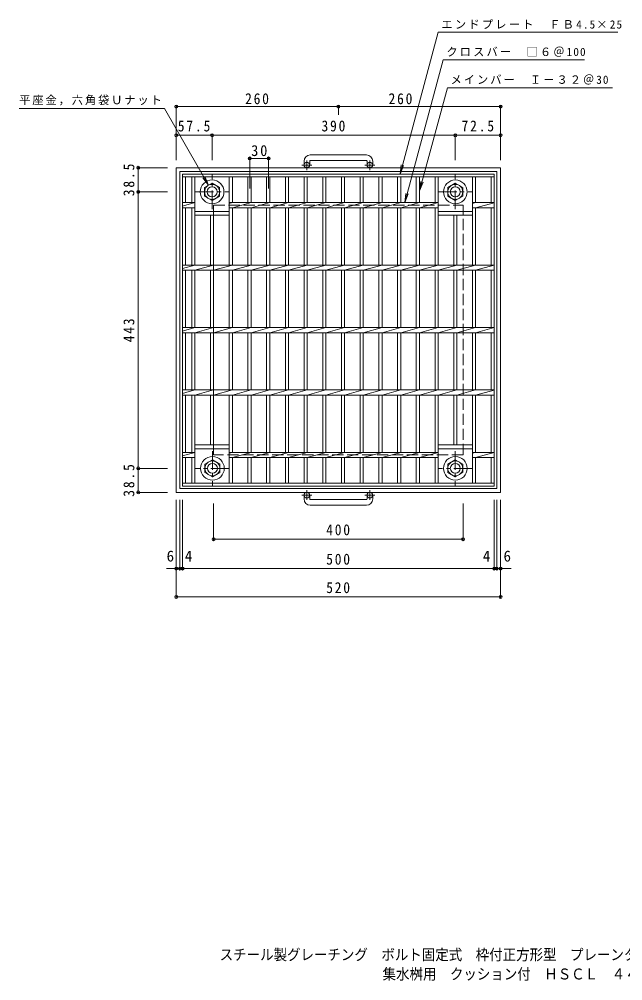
# Model space of a CAD drawing. Units: millimetres at full size, sheet at 1:6. Extents: x -834 to 1068, y -824 to 717.
# Drawn here: x -834 to 134, y -824 to 717 of the extents above; entities that cross this region are included whole.
import ezdxf
from ezdxf.enums import TextEntityAlignment as Align

# ---------------------------------------------------------------- set-up
doc = ezdxf.new("R2010")
doc.units = ezdxf.units.MM
doc.header["$LTSCALE"] = 6
doc.header["$PDMODE"] = 32
doc.header["$PDSIZE"] = 4.8
doc.linetypes.add('CHAIN1', pattern=[8, 5, -1, 1, -1])
doc.linetypes.add('DASHED3', pattern=[4, 3, -1])
for name, color, linetype, lineweight in [('E-1', 2, 'Continuous', 9), ('E-2', 3, 'Continuous', 9), ('E-4', 7, 'Continuous', 9), ('E-5', 7, 'Continuous', 9)]:
    doc.layers.add(name, color=color, linetype=linetype, lineweight=lineweight)
doc.layers.add('F-5_F-5ﾚｲﾔ', color=2, linetype='Continuous')
doc.styles.add('ＭＳ ゴシック', font='')
doc.styles.get('ＭＳ ゴシック').set_extended_font_data('MS Gothic')

msp = doc.modelspace()

# ---------------------------------------------------------------- linework, layer by layer
at = {"layer": 'E-1'}
for p, q in [((-277.287, 499.046), (-367.287, 499.046)), ((-62.287, 478.447), (-582.287, 478.447)), ((-582.287, -41.554), (-582.287, 478.447)), ((-377.287, 489.047), (-377.287, 482.947)), ((-368.288, 489.047), (-368.288, 482.947)), ((-367.287, 490.047), (-277.287, 490.047)), ((-276.287, 489.047), (-276.287, 482.947)), ((-267.287, 489.047), (-267.287, 482.947)), ((-62.287, -41.554), (-62.287, 478.447)), ((-68.287, 472.447), (-576.287, 472.447)), ((-576.287, -35.553), (-576.287, 472.447)), ((-68.287, 472.447), (-68.287, -35.553)), ((-62.287, -41.554), (-582.287, -41.554)), ((-576.287, -35.553), (-68.287, -35.553)), ((-377.287, -52.154), (-377.287, -46.053)), ((-368.288, -52.154), (-368.288, -46.053)), ((-276.287, -52.154), (-276.287, -46.053)), ((-267.287, -52.154), (-267.287, -46.053)), ((-367.287, -53.154), (-277.287, -53.154)), ((-277.287, -62.154), (-367.287, -62.154))]:
    msp.add_line(p, q, dxfattribs=at)
at = {"layer": 'E-1', "linetype": 'CHAIN1'}
for p, q in [((-364.624, 482.947), (-381.031, 482.947)), ((-372.787, 474.839), (-372.787, 490.437)), ((-263.624, 482.947), (-280.031, 482.947)), ((-271.787, 474.839), (-271.787, 490.437)), ((-524.788, 412.31), (-524.788, 467.584)), ((-134.787, 412.31), (-134.787, 467.584)), ((-552.424, 439.947), (-497.151, 439.947)), ((-162.424, 439.947), (-107.15, 439.947)), ((-524.287, 24.583), (-524.287, -30.69)), ((-134.787, 24.583), (-134.787, -30.69)), ((-496.651, -3.054), (-551.924, -3.054)), ((-107.151, -3.054), (-162.424, -3.054)), ((-364.624, -46.053), (-381.031, -46.053)), ((-372.787, -37.947), (-372.787, -53.543)), ((-263.624, -46.053), (-280.031, -46.053)), ((-271.787, -37.947), (-271.787, -53.543))]:
    msp.add_line(p, q, dxfattribs=at)
at = {"layer": 'E-1', "linetype": 'DASHED3'}
for p, q in [((-522.287, 418.446), (-122.287, 418.446)), ((-522.287, 18.447), (-522.287, 418.446)), ((-122.287, 18.447), (-122.287, 418.446)), ((-122.287, 18.447), (-522.287, 18.447))]:
    msp.add_line(p, q, dxfattribs=at)
at = {"layer": 'E-1'}
for points in [[(-512.787, 446.874), (-512.787, 433.018), (-524.788, 426.089), (-536.787, 433.018), (-536.787, 446.874), (-524.788, 453.803)], [(-122.787, 446.874), (-122.787, 433.018), (-134.787, 426.089), (-146.787, 433.018), (-146.787, 446.874), (-134.787, 453.803)], [(-536.288, -9.981), (-536.288, 3.875), (-524.287, 10.804), (-512.288, 3.875), (-512.288, -9.981), (-524.287, -16.91)], [(-146.787, -9.981), (-146.787, 3.875), (-134.787, 10.804), (-122.787, 3.875), (-122.787, -9.981), (-134.787, -16.91)]]:
    msp.add_lwpolyline(points, close=True, dxfattribs=at)
for centre, radius in [((-372.787, 482.947), 4.5), ((-271.787, 482.947), 4.5), ((-524.788, 439.947), 19), ((-524.788, 439.947), 12), ((-524.788, 439.947), 8), ((-134.787, 439.947), 19), ((-134.787, 439.947), 12), ((-134.787, 439.947), 8), ((-524.287, -3.054), 19), ((-134.787, -3.054), 19), ((-524.287, -3.054), 12), ((-524.287, -3.054), 8), ((-134.787, -3.054), 12), ((-134.787, -3.054), 8), ((-372.787, -46.053), 4.5), ((-271.787, -46.053), 4.5)]:
    msp.add_circle(centre, radius, dxfattribs=at)
for centre, radius, start, end in [((-367.287, 489.047), 10, 90, 180), ((-277.287, 489.047), 10, 0, 90), ((-367.287, 489.047), 1, 90, 180), ((-277.287, 489.047), 1, 0, 90), ((-367.287, -52.154), 10, 180, 270), ((-367.287, -52.154), 1, 180, 270), ((-277.287, -52.154), 10, 270, 0), ((-277.287, -52.154), 1, 270, 0)]:
    msp.add_arc(centre, radius, start, end, dxfattribs=at)
at = {"layer": 'E-2'}
for p, q in [((-572.287, -31.553), (-572.287, 468.447)), ((-572.287, 468.447), (-72.287, 468.447)), ((-572.287, 463.947), (-72.287, 463.947)), ((-567.287, 422.686), (-567.287, 463.947)), ((-557.287, 463.947), (-557.287, 422.686)), ((-552.288, 463.947), (-552.288, 322.686)), ((-497.287, 463.947), (-497.287, 322.686)), ((-492.287, 463.947), (-492.287, 422.686)), ((-467.287, 463.947), (-467.287, 422.686)), ((-462.287, 463.947), (-462.287, 422.686)), ((-437.287, 463.947), (-437.287, 422.686)), ((-432.287, 463.947), (-432.287, 422.686)), ((-407.286, 463.947), (-407.286, 422.686)), ((-402.287, 463.947), (-402.287, 422.686)), ((-377.287, 463.947), (-377.287, 422.686)), ((-372.288, 463.947), (-372.288, 422.686)), ((-347.287, 463.947), (-347.287, 422.686)), ((-342.288, 463.947), (-342.288, 422.686)), ((-317.287, 463.947), (-317.287, 422.686)), ((-312.287, 463.947), (-312.287, 422.686)), ((-287.287, 463.947), (-287.287, 422.686)), ((-282.287, 463.947), (-282.287, 422.686)), ((-257.287, 463.947), (-257.287, 422.686)), ((-252.287, 463.947), (-252.287, 422.686)), ((-227.287, 463.947), (-227.287, 422.686)), ((-222.288, 463.947), (-222.288, 422.686)), ((-197.287, 463.947), (-197.287, 422.686)), ((-192.287, 463.947), (-192.287, 422.686)), ((-167.287, 463.947), (-167.287, 422.686)), ((-162.287, 463.947), (-162.287, 322.686)), ((-107.287, 463.947), (-107.287, 322.686)), ((-102.287, 463.947), (-102.287, 422.686)), ((-77.287, 422.686), (-77.287, 463.947)), ((-72.287, 468.447), (-72.287, -31.553)), ((-572.287, 422.686), (-552.288, 422.686)), ((-552.288, 422.686), (-572.287, 416.892)), ((-497.287, 422.686), (-162.287, 422.686)), ((-492.287, 422.686), (-497.287, 421.273)), ((-462.287, 422.686), (-492.287, 414.207)), ((-432.287, 422.686), (-462.287, 414.207)), ((-402.287, 422.686), (-432.287, 414.207)), ((-372.287, 422.686), (-402.287, 414.207)), ((-342.287, 422.686), (-372.288, 414.207)), ((-312.287, 422.686), (-342.288, 414.207)), ((-282.287, 422.686), (-312.287, 414.207)), ((-252.287, 422.686), (-282.287, 414.207)), ((-222.288, 422.686), (-252.287, 414.207)), ((-192.287, 422.686), (-222.288, 414.207)), ((-162.287, 422.686), (-192.287, 414.207)), ((-102.287, 422.686), (-107.287, 421.273)), ((-107.287, 422.686), (-72.287, 422.686)), ((-72.287, 422.545), (-102.287, 414.207)), ((-572.287, 414.207), (-552.288, 414.207)), ((-567.287, 322.686), (-567.287, 414.207)), ((-557.287, 414.207), (-557.287, 322.686)), ((-552.288, 408.446), (-497.287, 408.446)), ((-552.288, 402.447), (-497.287, 402.447)), ((-527.287, 402.447), (-527.287, 322.686)), ((-522.287, 402.447), (-522.287, 322.686)), ((-497.287, 414.207), (-162.287, 414.207)), ((-492.287, 414.207), (-492.287, 322.686)), ((-467.287, 414.207), (-467.287, 322.686)), ((-462.287, 414.207), (-462.287, 322.686)), ((-437.287, 414.207), (-437.287, 322.686)), ((-432.287, 414.207), (-432.287, 322.686)), ((-407.286, 414.207), (-407.286, 322.686)), ((-402.287, 414.207), (-402.287, 322.686)), ((-377.287, 414.207), (-377.287, 322.686)), ((-372.288, 414.207), (-372.288, 322.686)), ((-347.287, 414.207), (-347.287, 322.686)), ((-342.288, 414.207), (-342.288, 322.686)), ((-317.287, 414.207), (-317.287, 322.686)), ((-312.287, 414.207), (-312.287, 322.686)), ((-287.287, 414.207), (-287.287, 322.686)), ((-282.287, 414.207), (-282.287, 322.686)), ((-257.287, 414.207), (-257.287, 322.686)), ((-252.287, 414.207), (-252.287, 322.686)), ((-227.287, 414.207), (-227.287, 322.686)), ((-222.288, 414.207), (-222.288, 322.686)), ((-197.287, 414.207), (-197.287, 322.686)), ((-192.287, 414.207), (-192.287, 322.686)), ((-167.287, 414.207), (-167.287, 322.686)), ((-107.287, 408.446), (-162.287, 408.446)), ((-107.287, 402.447), (-162.287, 402.447)), ((-137.287, 402.447), (-137.287, 322.686)), ((-132.288, 402.447), (-132.288, 322.686)), ((-107.287, 414.207), (-72.287, 414.207)), ((-102.287, 414.207), (-102.287, 322.686)), ((-77.287, 414.207), (-77.287, 322.686)), ((-572.287, 322.686), (-72.287, 322.686)), ((-552.288, 322.686), (-572.287, 316.892)), ((-572.287, 314.207), (-72.287, 314.207)), ((-567.287, 222.566), (-567.287, 314.207)), ((-557.287, 314.207), (-557.287, 222.566)), ((-522.287, 322.686), (-552.288, 314.207)), ((-552.288, 314.207), (-552.288, 222.566)), ((-527.287, 314.207), (-527.287, 222.566)), ((-492.287, 322.686), (-522.287, 314.207)), ((-522.287, 314.207), (-522.287, 222.566)), ((-497.287, 314.207), (-497.287, 222.566)), ((-462.287, 322.686), (-492.287, 314.207)), ((-492.287, 314.207), (-492.287, 222.566)), ((-467.287, 314.207), (-467.287, 222.566)), ((-432.287, 322.686), (-462.287, 314.207)), ((-462.287, 314.207), (-462.287, 222.566)), ((-437.287, 314.207), (-437.287, 222.566)), ((-402.287, 322.686), (-432.287, 314.207)), ((-432.287, 314.207), (-432.287, 222.566)), ((-407.286, 314.207), (-407.286, 222.566)), ((-372.287, 322.686), (-402.287, 314.207)), ((-402.287, 314.207), (-402.287, 222.566)), ((-377.287, 314.207), (-377.287, 222.566)), ((-342.287, 322.686), (-372.288, 314.207)), ((-372.288, 314.207), (-372.288, 222.566)), ((-347.287, 314.207), (-347.287, 222.566)), ((-312.287, 322.686), (-342.288, 314.207)), ((-342.288, 314.207), (-342.288, 222.566)), ((-317.287, 314.207), (-317.287, 222.566)), ((-282.287, 322.686), (-312.287, 314.207)), ((-312.287, 314.207), (-312.287, 222.566)), ((-287.287, 314.207), (-287.287, 222.566)), ((-252.287, 322.686), (-282.287, 314.207)), ((-282.287, 314.207), (-282.287, 222.566)), ((-257.287, 314.207), (-257.287, 222.566)), ((-222.288, 322.686), (-252.287, 314.207)), ((-252.287, 314.207), (-252.287, 222.566)), ((-227.287, 314.207), (-227.287, 222.566)), ((-192.287, 322.686), (-222.288, 314.207)), ((-222.288, 314.207), (-222.288, 222.566)), ((-197.287, 314.207), (-197.287, 222.566)), ((-162.287, 322.686), (-192.287, 314.207)), ((-192.287, 314.207), (-192.287, 222.566)), ((-167.287, 314.207), (-167.287, 222.566)), ((-132.287, 322.686), (-162.287, 314.207)), ((-162.287, 314.207), (-162.287, 222.566)), ((-137.287, 314.207), (-137.287, 222.566)), ((-102.287, 322.686), (-132.288, 314.207)), ((-132.288, 314.207), (-132.288, 222.566)), ((-107.287, 314.207), (-107.287, 222.566)), ((-72.287, 322.545), (-102.287, 314.207)), ((-102.287, 314.207), (-102.287, 222.566)), ((-77.287, 314.207), (-77.287, 222.566)), ((-572.287, 222.566), (-72.287, 222.566)), ((-552.288, 222.566), (-572.287, 216.772)), ((-522.287, 222.566), (-552.288, 214.087)), ((-492.287, 222.566), (-522.287, 214.087)), ((-462.287, 222.566), (-492.287, 214.087)), ((-432.287, 222.566), (-462.287, 214.087)), ((-402.287, 222.566), (-432.287, 214.087)), ((-372.287, 222.566), (-402.287, 214.087)), ((-342.287, 222.566), (-372.288, 214.087)), ((-312.287, 222.566), (-342.288, 214.087)), ((-282.287, 222.566), (-312.287, 214.087)), ((-252.287, 222.566), (-282.287, 214.087)), ((-222.288, 222.566), (-252.287, 214.087)), ((-192.287, 222.566), (-222.288, 214.087)), ((-162.287, 222.566), (-192.287, 214.087)), ((-132.287, 222.566), (-162.287, 214.087)), ((-102.287, 222.566), (-132.288, 214.087)), ((-72.287, 222.425), (-102.287, 214.087)), ((-572.287, 214.087), (-72.287, 214.087)), ((-567.287, 122.567), (-567.287, 214.087)), ((-557.287, 214.087), (-557.287, 122.567)), ((-552.288, 214.087), (-552.288, 122.567)), ((-527.287, 214.087), (-527.287, 122.567)), ((-522.287, 214.087), (-522.287, 122.567)), ((-497.287, 214.087), (-497.287, 122.567)), ((-492.287, 214.087), (-492.287, 122.567)), ((-467.287, 214.087), (-467.287, 122.567)), ((-462.287, 214.087), (-462.287, 122.567)), ((-437.287, 214.087), (-437.287, 122.567)), ((-432.287, 214.087), (-432.287, 122.567)), ((-407.286, 214.087), (-407.286, 122.567)), ((-402.287, 214.087), (-402.287, 122.567)), ((-377.287, 214.087), (-377.287, 122.567)), ((-372.288, 214.087), (-372.288, 122.567)), ((-347.287, 214.087), (-347.287, 122.567)), ((-342.288, 214.087), (-342.288, 122.567)), ((-317.287, 214.087), (-317.287, 122.567)), ((-312.287, 214.087), (-312.287, 122.567)), ((-287.287, 214.087), (-287.287, 122.567)), ((-282.287, 214.087), (-282.287, 122.567)), ((-257.287, 214.087), (-257.287, 122.567)), ((-252.287, 214.087), (-252.287, 122.567)), ((-227.287, 214.087), (-227.287, 122.567)), ((-222.288, 214.087), (-222.288, 122.567)), ((-197.287, 214.087), (-197.287, 122.567)), ((-192.287, 214.087), (-192.287, 122.567)), ((-167.287, 214.087), (-167.287, 122.567)), ((-162.287, 214.087), (-162.287, 122.567)), ((-137.287, 214.087), (-137.287, 122.567)), ((-132.288, 214.087), (-132.288, 122.567)), ((-107.287, 214.087), (-107.287, 122.567)), ((-102.287, 214.087), (-102.287, 122.567)), ((-77.287, 214.087), (-77.287, 122.567)), ((-572.287, 122.566), (-72.287, 122.566)), ((-552.288, 122.566), (-572.287, 116.772)), ((-572.287, 114.087), (-72.287, 114.087)), ((-567.287, 22.567), (-567.287, 114.087)), ((-557.287, 114.087), (-557.287, 22.567)), ((-522.287, 122.566), (-552.288, 114.087)), ((-552.288, 114.087), (-552.288, -27.054)), ((-527.287, 114.087), (-527.287, 34.446)), ((-492.287, 122.566), (-522.287, 114.087)), ((-522.287, 114.087), (-522.287, 34.446)), ((-497.287, 114.087), (-497.287, -27.054)), ((-462.287, 122.566), (-492.287, 114.087)), ((-492.287, 114.087), (-492.287, 22.567)), ((-467.287, 114.087), (-467.287, 22.567)), ((-432.287, 122.566), (-462.287, 114.087)), ((-462.287, 114.087), (-462.287, 22.567)), ((-437.287, 114.087), (-437.287, 22.567)), ((-402.287, 122.566), (-432.287, 114.087)), ((-432.287, 114.087), (-432.287, 22.567)), ((-407.286, 114.087), (-407.286, 22.567)), ((-372.287, 122.566), (-402.287, 114.087)), ((-402.287, 114.087), (-402.287, 22.567)), ((-377.287, 114.087), (-377.287, 22.567)), ((-342.287, 122.566), (-372.288, 114.087)), ((-372.288, 114.087), (-372.288, 22.567)), ((-347.287, 114.087), (-347.287, 22.567)), ((-312.287, 122.566), (-342.288, 114.087)), ((-342.288, 114.087), (-342.288, 22.567)), ((-317.287, 114.087), (-317.287, 22.567)), ((-282.287, 122.566), (-312.287, 114.087)), ((-312.287, 114.087), (-312.287, 22.567)), ((-287.287, 114.087), (-287.287, 22.567)), ((-252.287, 122.566), (-282.287, 114.087)), ((-282.287, 114.087), (-282.287, 22.567)), ((-257.287, 114.087), (-257.287, 22.567)), ((-222.288, 122.566), (-252.287, 114.087)), ((-252.287, 114.087), (-252.287, 22.567)), ((-227.287, 114.087), (-227.287, 22.567)), ((-192.287, 122.566), (-222.288, 114.087)), ((-222.288, 114.087), (-222.288, 22.567)), ((-197.287, 114.087), (-197.287, 22.567)), ((-162.287, 122.566), (-192.287, 114.087)), ((-192.287, 114.087), (-192.287, 22.567)), ((-167.287, 114.087), (-167.287, 22.567)), ((-132.287, 122.566), (-162.287, 114.087)), ((-162.287, 114.087), (-162.287, -27.054)), ((-137.287, 114.087), (-137.287, 34.446)), ((-102.287, 122.566), (-132.288, 114.087)), ((-132.288, 114.087), (-132.288, 34.446)), ((-107.287, 114.087), (-107.287, -27.054)), ((-72.287, 122.425), (-102.287, 114.087)), ((-102.287, 114.087), (-102.287, 22.567)), ((-77.287, 114.087), (-77.287, 22.567)), ((-552.288, 34.446), (-497.287, 34.446)), ((-107.287, 34.446), (-162.287, 34.446)), ((-572.287, 22.566), (-552.288, 22.566)), ((-552.288, 22.566), (-572.287, 16.772)), ((-552.288, 28.447), (-497.287, 28.447)), ((-497.287, 22.566), (-162.287, 22.566)), ((-492.287, 22.566), (-497.287, 21.153)), ((-462.287, 22.566), (-492.287, 14.087)), ((-432.287, 22.566), (-462.287, 14.087)), ((-402.287, 22.566), (-432.287, 14.087)), ((-372.287, 22.566), (-402.287, 14.087)), ((-342.287, 22.566), (-372.288, 14.087)), ((-312.287, 22.566), (-342.288, 14.087)), ((-282.287, 22.566), (-312.287, 14.087)), ((-252.287, 22.566), (-282.287, 14.087)), ((-222.288, 22.566), (-252.287, 14.087)), ((-192.287, 22.566), (-222.288, 14.087)), ((-162.287, 22.566), (-192.287, 14.087)), ((-107.287, 28.447), (-162.287, 28.447)), ((-102.287, 22.566), (-107.287, 21.153)), ((-107.287, 22.566), (-72.287, 22.566)), ((-72.287, 22.425), (-102.287, 14.087)), ((-572.287, 14.087), (-552.288, 14.087)), ((-567.287, -27.054), (-567.287, 14.087)), ((-557.287, 14.087), (-557.287, -27.054)), ((-497.287, 14.087), (-162.287, 14.087)), ((-492.287, 14.087), (-492.287, -27.054)), ((-467.287, 14.087), (-467.287, -27.054)), ((-462.287, 14.087), (-462.287, -27.054)), ((-437.287, 14.087), (-437.287, -27.054)), ((-432.287, 14.087), (-432.287, -27.054)), ((-407.286, 14.087), (-407.286, -27.054)), ((-402.287, 14.087), (-402.287, -27.054)), ((-377.287, 14.087), (-377.287, -27.054)), ((-372.288, 14.087), (-372.288, -27.054)), ((-347.287, 14.087), (-347.287, -27.054)), ((-342.288, 14.087), (-342.288, -27.054)), ((-317.287, 14.087), (-317.287, -27.054)), ((-312.287, 14.087), (-312.287, -27.054)), ((-287.287, 14.087), (-287.287, -27.054)), ((-282.287, 14.087), (-282.287, -27.054)), ((-257.287, 14.087), (-257.287, -27.054)), ((-252.287, 14.087), (-252.287, -27.054)), ((-227.287, 14.087), (-227.287, -27.054)), ((-222.288, 14.087), (-222.288, -27.054)), ((-197.287, 14.087), (-197.287, -27.054)), ((-192.287, 14.087), (-192.287, -27.054)), ((-167.287, 14.087), (-167.287, -27.054)), ((-107.287, 14.087), (-72.287, 14.087)), ((-102.287, 14.087), (-102.287, -27.054)), ((-77.287, 14.087), (-77.287, -27.054)), ((-572.287, -27.054), (-72.287, -27.054)), ((-72.287, -31.553), (-572.287, -31.553))]:
    msp.add_line(p, q, dxfattribs=at)
at = {"layer": 'E-4'}
for p, q in [((-582.287, 578.353), (-582.287, 490.447)), ((-582.287, 576.553), (-322.287, 576.553)), ((-322.287, 578.353), (-322.287, 563.338)), ((-322.287, 576.553), (-62.287, 576.553)), ((-62.287, 578.353), (-62.287, 490.447)), ((-582.262, 532.305), (-582.262, 490.447)), ((-582.262, 530.505), (-524.787, 530.505)), ((-524.787, 532.305), (-524.787, 490.447)), ((-524.787, 530.505), (-134.787, 530.505)), ((-134.787, 532.305), (-134.787, 490.447)), ((-134.787, 530.505), (-62.262, 530.505)), ((-62.262, 532.305), (-62.262, 490.447)), ((-464.287, 495.228), (-464.287, 445.059)), ((-464.287, 493.428), (-434.287, 493.428)), ((-434.287, 495.228), (-434.287, 445.059)), ((-645, 478.447), (-596.2, 478.447)), ((-643.2, 439.947), (-643.2, 478.447)), ((-645, 439.947), (-596.2, 439.947)), ((-643.2, -3.054), (-643.2, 439.947)), ((-645, -3.054), (-596.2, -3.054)), ((-643.2, -41.554), (-643.2, -3.054)), ((-645, -41.554), (-596.2, -41.554)), ((-582.262, -210.954), (-582.262, -53.553)), ((-576.262, -165.421), (-576.262, -53.553)), ((-572.212, -165.421), (-572.212, -53.553)), ((-522.262, -118.354), (-522.262, -59.554)), ((-122.262, -118.354), (-122.262, -59.554)), ((-72.312, -165.421), (-72.312, -53.553)), ((-68.263, -165.421), (-68.263, -53.553)), ((-62.262, -210.954), (-62.262, -53.553)), ((-522.262, -116.554), (-122.262, -116.554)), ((-582.262, -163.621), (-597.732, -163.621)), ((-582.262, -163.621), (-576.262, -163.621)), ((-576.262, -163.621), (-572.212, -163.621)), ((-572.212, -163.621), (-72.312, -163.621)), ((-72.312, -163.621), (-68.263, -163.621)), ((-68.263, -163.621), (-62.262, -163.621)), ((-62.262, -163.621), (-45.455, -163.621)), ((-582.262, -209.154), (-62.262, -209.154))]:
    msp.add_line(p, q, dxfattribs=at)
for p in [(-582.287, 576.553), (-322.287, 576.553), (-62.287, 576.553), (-582.262, 530.505), (-524.787, 530.505), (-134.787, 530.505), (-62.262, 530.505), (-464.287, 493.428), (-434.287, 493.428), (-643.2, 478.447), (-643.2, 439.947), (-643.2, -3.054), (-643.2, -41.554), (-522.262, -116.554), (-122.262, -116.554), (-582.262, -163.621), (-576.262, -163.621), (-572.212, -163.621), (-72.312, -163.621), (-68.263, -163.621), (-62.262, -163.621), (-582.262, -209.154), (-62.262, -209.154)]:
    msp.add_point(p, dxfattribs=at)
at = {"layer": 'E-5'}
for p, q in [((-215.863, 422.686), (-154.075, 651.279)), ((-154.075, 651.279), (72.589, 651.279)), ((-192.287, 441.45), (-147.45, 606.779)), ((117.05, 606.779), (-147.45, 606.779)), ((-601.068, 573.413), (-834.068, 573.413)), ((-530.493, 450.509), (-601.068, 573.413)), ((-223.469, 468.447), (-221.511, 483.318)), ((-223.469, 468.447), (-217.729, 482.305)), ((-530.493, 450.509), (-539.597, 462.43)), ((-530.493, 450.509), (-536.201, 464.38)), ((-192.287, 441.45), (-190.33, 456.322)), ((-192.287, 441.45), (-186.547, 455.308)), ((-215.863, 422.686), (-213.905, 437.558)), ((-215.863, 422.686), (-210.123, 436.544))]:
    msp.add_line(p, q, dxfattribs=at)
msp.add_lwpolyline([(-223.469, 468.447), (-162.019, 695.779), (125.732, 695.779)], dxfattribs=at)

# ---------------------------------------------------------------- texts
at = {"layer": 'E-4', "color": 2, "style": 'ＭＳ ゴシック'}
for s, p in [('6', (-597.732, -157.621)), ('4', (-568.536, -157.621)), ('4', (-90.657, -157.621)), ('6', (-57.455, -157.621))]:
    msp.add_text(s, height=17.6, dxfattribs=at).set_placement(p, align=Align.BOTTOM_LEFT)
at = {"layer": 'E-4', "color": 2, "char_height": 17.6, "attachment_point": 7, "style": 'ＭＳ ゴシック'}
for s, insert in [('\\T1.27;\\W0.9;260', (-471.787, 580.153)), ('\\T1.27;\\W0.9;260', (-241.773, 580.153)), ('\\T1.28;\\W0.9;57.5', (-579.775, 536.505)), ('\\T1.27;\\W0.9;390', (-349.287, 536.505)), ('\\T1.28;\\W0.9;72.5', (-124.775, 536.505)), ('\\T1.27;\\W0.95;30', (-462.037, 497.028)), ('\\T1.27;\\W0.9;400', (-341.762, -110.554)), ('\\T1.27;\\W0.9;500', (-341.762, -157.621)), ('\\T1.27;\\W0.9;520', (-341.762, -203.154))]:
    msp.add_mtext(s, dxfattribs=dict(at, insert=insert))
at = {"layer": 'E-4', "color": 2, "char_height": 17.6, "attachment_point": 7, "rotation": 90, "style": 'ＭＳ ゴシック'}
for s, insert in [('\\T1.28;\\W0.9;38.5', (-649.2, 432.947)), ('\\T1.27;\\W0.9;443', (-649.2, 198.947)), ('\\T1.28;\\W0.9;38.5', (-649.2, -48.554))]:
    msp.add_mtext(s, dxfattribs=dict(at, insert=insert))
at = {"layer": 'E-5', "char_height": 13.2, "attachment_point": 7, "style": 'ＭＳ ゴシック'}
for s, insert in [('\\T1.2;エンドプレート\u3000ＦＢ4.5×25', (-157.019, 700.779)), ('\\T1.19;クロスバー\u3000□６＠100', (-149.075, 656.279)), ('\\T1.18;メインバー\u3000Ｉ－３２＠30', (-142.45, 611.779)), ('\\T1.17;平座金，六角袋Ｕナット', (-834.068, 578.413))]:
    msp.add_mtext(s, dxfattribs=dict(at, insert=insert))
at = {"layer": 'F-5_F-5ﾚｲﾔ', "style": 'ＭＳ ゴシック', "width": 0.9}
for s, p in [('スチール製グレーチング\u3000ボルト固定式\u3000枠付正方形型\u3000プレーンタイプ', (-512.598, -796.274)), ('集水桝用\u3000クッション付\u3000ＨＳＣＬ\u3000４４３２－ｂ', (-251.437, -827.323))]:
    msp.add_text(s, height=17.6, dxfattribs=at).set_placement(p, align=Align.BOTTOM_LEFT)

doc.saveas('drawing.dxf')
